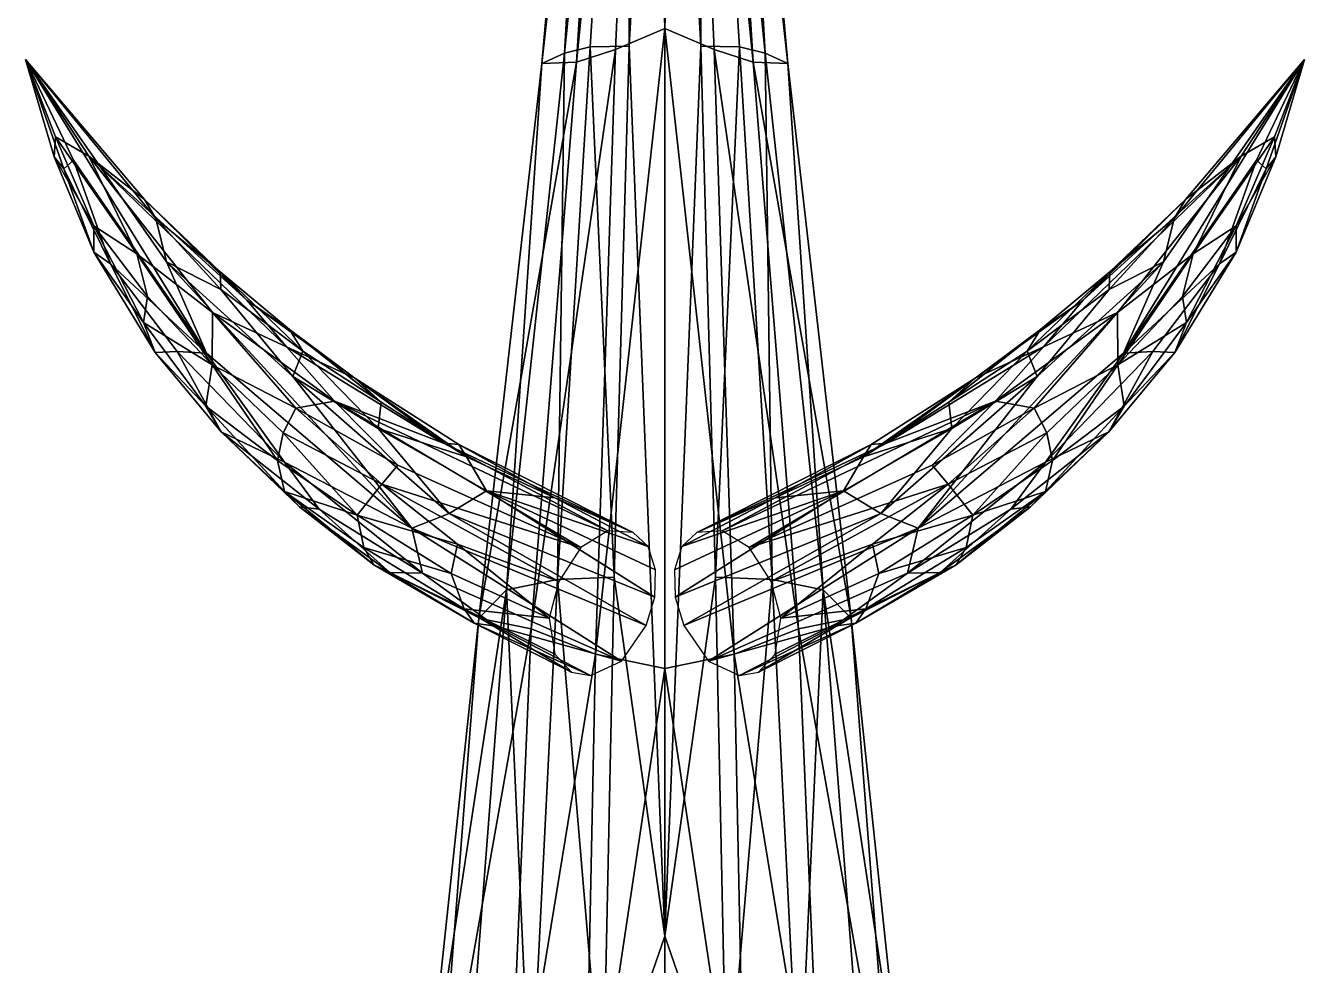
# Model space of a CAD drawing. Extents: x -1.1 to 1.1, y -3.78 to 5.59.
# Drawn here: x -0.483 to 0.484, y 4.3 to 5.011 of the extents above; entities that cross this region are included whole.
import ezdxf

# ---------------------------------------------------------------- set-up
doc = ezdxf.new("R2010")
doc.units = 0
doc.layers.add('STEGOSRS$LWO', color=1, linetype='CONTINUOUS')

msp = doc.modelspace()

# ---------------------------------------------------------------- linework, layer by layer
at = {"layer": 'STEGOSRS$LWO'}
for points in [[(-0.04497, 5.50726, 1.26422), (-0.09294, 4.98191, 1.33219), (-0.03447, 5.50655, 1.30039)], [(-0.04676, 5.50171, 1.24226), (-0.09294, 4.98191, 1.33219), (-0.04497, 5.50726, 1.26422)], [(-0.09294, 4.98191, 1.33219), (-0.06689, 4.98291, 1.3705), (-0.03447, 5.50655, 1.30039)], [(-0.04676, 5.50171, 1.24226), (-0.07593, 4.98983, 1.27915), (-0.09294, 4.98191, 1.33219)], [(-0.02467, 5.49167, 1.21449), (-0.07593, 4.98983, 1.27915), (-0.04676, 5.50171, 1.24226)], [(-0.03447, 5.50655, 1.30039), (-0.06689, 4.98291, 1.3705), (-0.01447, 5.50601, 1.33939)], [(-0.06689, 4.98291, 1.3705), (-0.03733, 4.99242, 1.40985), (-0.01447, 5.50601, 1.33939)], [(-0.03733, 4.99242, 1.40985), (0, 5.0083, 1.43926), (-0.01447, 5.50601, 1.33939)], [(-0.01447, 5.50601, 1.33939), (0, 5.0083, 1.43926), (0, 5.50918, 1.34219)], [(0, 5.0083, 1.43926), (0.01447, 5.50601, 1.33939), (0, 5.50918, 1.34219)], [(0, 5.0083, 1.43926), (0.03733, 4.99242, 1.40985), (0.01447, 5.50601, 1.33939)], [(0.06689, 4.98291, 1.3705), (0.03447, 5.50655, 1.30039), (0.01447, 5.50601, 1.33939)], [(0.03733, 4.99242, 1.40985), (0.06689, 4.98291, 1.3705), (0.01447, 5.50601, 1.33939)], [(0.07593, 4.98983, 1.27915), (0.02467, 5.49167, 1.21449), (0.04676, 5.50171, 1.24226)], [(0.09294, 4.98191, 1.33219), (0.04497, 5.50726, 1.26422), (0.03447, 5.50655, 1.30039)], [(0.06689, 4.98291, 1.3705), (0.09294, 4.98191, 1.33219), (0.03447, 5.50655, 1.30039)], [(0.09294, 4.98191, 1.33219), (0.04676, 5.50171, 1.24226), (0.04497, 5.50726, 1.26422)], [(0.07593, 4.98983, 1.27915), (0.04676, 5.50171, 1.24226), (0.09294, 4.98191, 1.33219)], [(-0.02467, 5.49167, 1.21449), (-0.05649, 4.99447, 1.25142), (-0.07593, 4.98983, 1.27915)], [(-0.05649, 4.99447, 1.25142), (-0.02467, 5.49167, 1.21449), (-0.02709, 4.99496, 1.23672)], [(0, 5.48537, 1.20938), (-0.02709, 4.99496, 1.23672), (-0.02467, 5.49167, 1.21449)], [(0.02709, 4.99496, 1.23672), (0, 5.48537, 1.20938), (0.02467, 5.49167, 1.21449)], [(0.05649, 4.99447, 1.25142), (0.02467, 5.49167, 1.21449), (0.07593, 4.98983, 1.27915)], [(0.02467, 5.49167, 1.21449), (0.05649, 4.99447, 1.25142), (0.02709, 4.99496, 1.23672)], [(0, 5.48537, 1.20938), (0, 4.32226, 1.28602), (-0.02709, 4.99496, 1.23672)], [(0, 4.32226, 1.28602), (0, 5.48537, 1.20938), (0.02709, 4.99496, 1.23672)], [(-0.03733, 4.99242, 1.40985), (-0.05235, 4.53536, 1.50306), (0, 5.0083, 1.43926)], [(-0.05235, 4.53536, 1.50306), (0, 4.52462, 1.54247), (0, 5.0083, 1.43926)], [(0.05235, 4.53536, 1.50306), (0.03733, 4.99242, 1.40985), (0, 5.0083, 1.43926)], [(0, 4.52462, 1.54247), (0.05235, 4.53536, 1.50306), (0, 5.0083, 1.43926)], [(-0.07593, 4.98983, 1.27915), (-0.11974, 4.58392, 1.32342), (-0.09294, 4.98191, 1.33219)], [(-0.11974, 4.58392, 1.32342), (-0.07593, 4.98983, 1.27915), (-0.08116, 4.59189, 1.28982)], [(-0.06689, 4.98291, 1.3705), (-0.10106, 4.5545, 1.44311), (-0.03733, 4.99242, 1.40985)], [(-0.10106, 4.5545, 1.44311), (-0.05235, 4.53536, 1.50306), (-0.03733, 4.99242, 1.40985)], [(-0.05649, 4.99447, 1.25142), (-0.08116, 4.59189, 1.28982), (-0.07593, 4.98983, 1.27915)], [(-0.08116, 4.59189, 1.28982), (-0.05649, 4.99447, 1.25142), (-0.03827, 4.59362, 1.26944)], [(-0.02709, 4.99496, 1.23672), (-0.03827, 4.59362, 1.26944), (-0.05649, 4.99447, 1.25142)], [(-0.03827, 4.59362, 1.26944), (-0.02709, 4.99496, 1.23672), (0, 4.32226, 1.28602)], [(0.02709, 4.99496, 1.23672), (0.03827, 4.59362, 1.26944), (0, 4.32226, 1.28602)], [(0.03827, 4.59362, 1.26944), (0.02709, 4.99496, 1.23672), (0.05649, 4.99447, 1.25142)], [(0.10106, 4.5545, 1.44311), (0.06689, 4.98291, 1.3705), (0.03733, 4.99242, 1.40985)], [(0.05235, 4.53536, 1.50306), (0.10106, 4.5545, 1.44311), (0.03733, 4.99242, 1.40985)], [(0.05649, 4.99447, 1.25142), (0.08116, 4.59189, 1.28982), (0.03827, 4.59362, 1.26944)], [(0.08116, 4.59189, 1.28982), (0.05649, 4.99447, 1.25142), (0.07593, 4.98983, 1.27915)], [(0.11974, 4.58392, 1.32342), (0.07593, 4.98983, 1.27915), (0.09294, 4.98191, 1.33219)], [(0.07593, 4.98983, 1.27915), (0.11974, 4.58392, 1.32342), (0.08116, 4.59189, 1.28982)], [(-0.43544, 4.91191, 1.91006), (-0.46068, 4.92658, 1.94723), (-0.4833, 4.9849, 2.04273)], [(-0.4833, 4.9849, 2.04273), (-0.39336, 4.87923, 1.86998), (-0.43544, 4.91191, 1.91006)], [(-0.39336, 4.87923, 1.86998), (-0.4833, 4.9849, 2.04273), (-0.38493, 4.86485, 1.87949)], [(-0.38493, 4.86485, 1.87949), (-0.4833, 4.9849, 2.04273), (-0.37669, 4.83194, 1.86794)], [(-0.4833, 4.9849, 2.04273), (-0.34663, 4.763, 1.80396), (-0.37669, 4.83194, 1.86794)], [(-0.34663, 4.763, 1.80396), (-0.4833, 4.9849, 2.04273), (-0.44698, 4.90897, 1.96887)], [(-0.45447, 4.90222, 1.95651), (-0.44698, 4.90897, 1.96887), (-0.4833, 4.9849, 2.04273)], [(-0.46162, 4.91127, 1.95188), (-0.45447, 4.90222, 1.95651), (-0.4833, 4.9849, 2.04273)], [(-0.46068, 4.92658, 1.94723), (-0.46162, 4.91127, 1.95188), (-0.4833, 4.9849, 2.04273)], [(-0.09294, 4.98191, 1.33219), (-0.14075, 4.56249, 1.38353), (-0.06689, 4.98291, 1.3705)], [(-0.14075, 4.56249, 1.38353), (-0.10106, 4.5545, 1.44311), (-0.06689, 4.98291, 1.3705)], [(-0.11974, 4.58392, 1.32342), (-0.14075, 4.56249, 1.38353), (-0.09294, 4.98191, 1.33219)], [(0.14075, 4.56249, 1.38353), (0.09294, 4.98191, 1.33219), (0.06689, 4.98291, 1.3705)], [(0.10106, 4.5545, 1.44311), (0.14075, 4.56249, 1.38353), (0.06689, 4.98291, 1.3705)], [(0.14075, 4.56249, 1.38353), (0.11974, 4.58392, 1.32342), (0.09294, 4.98191, 1.33219)], [(0.34686, 4.763, 1.80396), (0.48354, 4.9849, 2.04273), (0.37692, 4.83195, 1.86794)], [(0.48354, 4.9849, 2.04273), (0.34686, 4.763, 1.80396), (0.44721, 4.90897, 1.96887)], [(0.48354, 4.9849, 2.04273), (0.38516, 4.86485, 1.87949), (0.37692, 4.83195, 1.86794)], [(0.48354, 4.9849, 2.04273), (0.39359, 4.87923, 1.86998), (0.38516, 4.86485, 1.87949)], [(0.39359, 4.87923, 1.86998), (0.48354, 4.9849, 2.04273), (0.43567, 4.91191, 1.91007)], [(0.46091, 4.92658, 1.94723), (0.43567, 4.91191, 1.91007), (0.48354, 4.9849, 2.04273)], [(0.44721, 4.90897, 1.96887), (0.4547, 4.90222, 1.95651), (0.48354, 4.9849, 2.04273)], [(0.4547, 4.90222, 1.95651), (0.46185, 4.91127, 1.95188), (0.48354, 4.9849, 2.04273)], [(0.46185, 4.91127, 1.95188), (0.46091, 4.92658, 1.94723), (0.48354, 4.9849, 2.04273)], [(-0.43178, 4.85915, 1.85464), (-0.46162, 4.91127, 1.95188), (-0.46068, 4.92658, 1.94723)], [(-0.43178, 4.85915, 1.85464), (-0.46068, 4.92658, 1.94723), (-0.39911, 4.8381, 1.79473)], [(-0.39911, 4.8381, 1.79473), (-0.46068, 4.92658, 1.94723), (-0.43544, 4.91191, 1.91006)], [(0.46091, 4.92658, 1.94723), (0.43201, 4.85915, 1.85464), (0.39934, 4.8381, 1.79473)], [(0.46091, 4.92658, 1.94723), (0.39934, 4.8381, 1.79473), (0.43567, 4.91191, 1.91007)], [(0.46185, 4.91127, 1.95188), (0.43201, 4.85915, 1.85464), (0.46091, 4.92658, 1.94723)], [(-0.28593, 4.76774, 1.65493), (-0.34206, 4.79357, 1.70612), (-0.43544, 4.91191, 1.91006)], [(-0.31597, 4.80294, 1.72623), (-0.28593, 4.76774, 1.65493), (-0.43544, 4.91191, 1.91006)], [(-0.39336, 4.87923, 1.86998), (-0.31597, 4.80294, 1.72623), (-0.43544, 4.91191, 1.91006)], [(-0.43544, 4.91191, 1.91006), (-0.34206, 4.79357, 1.70612), (-0.39911, 4.8381, 1.79473)], [(0.34229, 4.79357, 1.70612), (0.28616, 4.76774, 1.65493), (0.43567, 4.91191, 1.91007)], [(0.28616, 4.76774, 1.65493), (0.31621, 4.80294, 1.72623), (0.43567, 4.91191, 1.91007)], [(0.31621, 4.80294, 1.72623), (0.39359, 4.87923, 1.86998), (0.43567, 4.91191, 1.91007)], [(0.34229, 4.79357, 1.70612), (0.43567, 4.91191, 1.91007), (0.39934, 4.8381, 1.79473)], [(-0.43165, 4.83935, 1.86149), (-0.45447, 4.90222, 1.95651), (-0.46162, 4.91127, 1.95188)], [(-0.46162, 4.91127, 1.95188), (-0.43178, 4.85915, 1.85464), (-0.43165, 4.83935, 1.86149)], [(-0.41909, 4.83057, 1.8805), (-0.44698, 4.90897, 1.96887), (-0.45447, 4.90222, 1.95651)], [(-0.45447, 4.90222, 1.95651), (-0.43165, 4.83935, 1.86149), (-0.41909, 4.83057, 1.8805)], [(-0.34663, 4.763, 1.80396), (-0.44698, 4.90897, 1.96887), (-0.41909, 4.83057, 1.8805)], [(0.44721, 4.90897, 1.96887), (0.34686, 4.763, 1.80396), (0.41933, 4.83057, 1.8805)], [(0.44721, 4.90897, 1.96887), (0.41933, 4.83057, 1.8805), (0.4547, 4.90222, 1.95651)], [(0.43188, 4.83935, 1.86149), (0.4547, 4.90222, 1.95651), (0.41933, 4.83057, 1.8805)], [(0.4547, 4.90222, 1.95651), (0.43188, 4.83935, 1.86149), (0.46185, 4.91127, 1.95188)], [(0.43201, 4.85915, 1.85464), (0.46185, 4.91127, 1.95188), (0.43188, 4.83935, 1.86149)], [(-0.31597, 4.80294, 1.72623), (-0.39336, 4.87923, 1.86998), (-0.33615, 4.82445, 1.79019)], [(-0.38493, 4.86485, 1.87949), (-0.33615, 4.82445, 1.79019), (-0.39336, 4.87923, 1.86998)], [(0.39359, 4.87923, 1.86998), (0.31621, 4.80294, 1.72623), (0.33638, 4.82445, 1.79019)], [(0.33638, 4.82445, 1.79019), (0.38516, 4.86485, 1.87949), (0.39359, 4.87923, 1.86998)], [(-0.33581, 4.81101, 1.81147), (-0.33615, 4.82445, 1.79019), (-0.38493, 4.86485, 1.87949)], [(-0.33581, 4.81101, 1.81147), (-0.38493, 4.86485, 1.87949), (-0.37669, 4.83194, 1.86794)], [(0.33638, 4.82445, 1.79019), (0.33604, 4.81101, 1.81147), (0.38516, 4.86485, 1.87949)], [(0.38516, 4.86485, 1.87949), (0.33604, 4.81101, 1.81147), (0.37692, 4.83195, 1.86794)], [(-0.39116, 4.80582, 1.76399), (-0.43178, 4.85915, 1.85464), (-0.39911, 4.8381, 1.79473)], [(-0.43178, 4.85915, 1.85464), (-0.39415, 4.78621, 1.76787), (-0.43165, 4.83935, 1.86149)], [(-0.39415, 4.78621, 1.76787), (-0.43178, 4.85915, 1.85464), (-0.39116, 4.80582, 1.76399)], [(0.43201, 4.85915, 1.85464), (0.39139, 4.80582, 1.76399), (0.39934, 4.8381, 1.79473)], [(0.43201, 4.85915, 1.85464), (0.39438, 4.78621, 1.76787), (0.39139, 4.80582, 1.76399)], [(0.39438, 4.78621, 1.76787), (0.43201, 4.85915, 1.85464), (0.43188, 4.83935, 1.86149)], [(-0.41909, 4.83057, 1.8805), (-0.43165, 4.83935, 1.86149), (-0.38534, 4.76357, 1.78271)], [(-0.39415, 4.78621, 1.76787), (-0.38534, 4.76357, 1.78271), (-0.43165, 4.83935, 1.86149)], [(-0.39116, 4.80582, 1.76399), (-0.39911, 4.8381, 1.79473), (-0.34218, 4.75416, 1.67519)], [(-0.39911, 4.8381, 1.79473), (-0.34206, 4.79357, 1.70612), (-0.34218, 4.75416, 1.67519)], [(0.34229, 4.79357, 1.70612), (0.39934, 4.8381, 1.79473), (0.34241, 4.75416, 1.67519)], [(0.39934, 4.8381, 1.79473), (0.39139, 4.80582, 1.76399), (0.34241, 4.75416, 1.67519)], [(0.43188, 4.83935, 1.86149), (0.41933, 4.83057, 1.8805), (0.38558, 4.76357, 1.78271)], [(0.38558, 4.76357, 1.78271), (0.39438, 4.78621, 1.76787), (0.43188, 4.83935, 1.86149)], [(-0.41909, 4.83057, 1.8805), (-0.36865, 4.76409, 1.80622), (-0.34663, 4.763, 1.80396)], [(-0.38534, 4.76357, 1.78271), (-0.36865, 4.76409, 1.80622), (-0.41909, 4.83057, 1.8805)], [(-0.28115, 4.74522, 1.74126), (-0.37669, 4.83194, 1.86794), (-0.19136, 4.63065, 1.61492)], [(-0.33581, 4.81101, 1.81147), (-0.37669, 4.83194, 1.86794), (-0.28115, 4.74522, 1.74126)], [(-0.19136, 4.63065, 1.61492), (-0.37669, 4.83194, 1.86794), (-0.34663, 4.763, 1.80396)], [(0.37692, 4.83195, 1.86794), (0.28138, 4.74522, 1.74126), (0.19159, 4.63065, 1.61492)], [(0.37692, 4.83195, 1.86794), (0.19159, 4.63065, 1.61492), (0.34686, 4.763, 1.80396)], [(0.37692, 4.83195, 1.86794), (0.33604, 4.81101, 1.81147), (0.28138, 4.74522, 1.74126)], [(0.36888, 4.76409, 1.80622), (0.41933, 4.83057, 1.8805), (0.34686, 4.763, 1.80396)], [(0.36888, 4.76409, 1.80622), (0.38558, 4.76357, 1.78271), (0.41933, 4.83057, 1.8805)], [(-0.31597, 4.80294, 1.72623), (-0.33615, 4.82445, 1.79019), (-0.28388, 4.78075, 1.71081)], [(-0.28388, 4.78075, 1.71081), (-0.33615, 4.82445, 1.79019), (-0.27366, 4.7644, 1.72215)], [(-0.33615, 4.82445, 1.79019), (-0.33581, 4.81101, 1.81147), (-0.27366, 4.7644, 1.72215)], [(0.33638, 4.82445, 1.79019), (0.28412, 4.78075, 1.71081), (0.27389, 4.7644, 1.72215)], [(0.33604, 4.81101, 1.81147), (0.33638, 4.82445, 1.79019), (0.27389, 4.7644, 1.72215)], [(0.33638, 4.82445, 1.79019), (0.31621, 4.80294, 1.72623), (0.28412, 4.78075, 1.71081)], [(-0.39415, 4.78621, 1.76787), (-0.39116, 4.80582, 1.76399), (-0.34218, 4.75416, 1.67519)], [(-0.33581, 4.81101, 1.81147), (-0.28115, 4.74522, 1.74126), (-0.27366, 4.7644, 1.72215)], [(0.28138, 4.74522, 1.74126), (0.33604, 4.81101, 1.81147), (0.27389, 4.7644, 1.72215)], [(0.39139, 4.80582, 1.76399), (0.39438, 4.78621, 1.76787), (0.34241, 4.75416, 1.67519)], [(-0.2345, 4.74413, 1.62977), (-0.28593, 4.76774, 1.65493), (-0.31597, 4.80294, 1.72623)], [(-0.28388, 4.78075, 1.71081), (-0.2345, 4.74413, 1.62977), (-0.31597, 4.80294, 1.72623)], [(0.28616, 4.76774, 1.65493), (0.23473, 4.74413, 1.62977), (0.31621, 4.80294, 1.72623)], [(0.23473, 4.74413, 1.62977), (0.28412, 4.78075, 1.71081), (0.31621, 4.80294, 1.72623)], [(-0.39415, 4.78621, 1.76787), (-0.34708, 4.7229, 1.68506), (-0.38534, 4.76357, 1.78271)], [(-0.34708, 4.7229, 1.68506), (-0.39415, 4.78621, 1.76787), (-0.34218, 4.75416, 1.67519)], [(-0.34218, 4.75416, 1.67519), (-0.34206, 4.79357, 1.70612), (-0.27893, 4.72124, 1.59448)], [(-0.24968, 4.72654, 1.5829), (-0.27893, 4.72124, 1.59448), (-0.34206, 4.79357, 1.70612)], [(-0.24968, 4.72654, 1.5829), (-0.34206, 4.79357, 1.70612), (-0.28593, 4.76774, 1.65493)], [(0.27916, 4.72124, 1.59448), (0.24991, 4.72654, 1.5829), (0.34229, 4.79357, 1.70612)], [(0.34229, 4.79357, 1.70612), (0.24991, 4.72654, 1.5829), (0.28616, 4.76774, 1.65493)], [(0.34229, 4.79357, 1.70612), (0.34241, 4.75416, 1.67519), (0.27916, 4.72124, 1.59448)], [(0.39438, 4.78621, 1.76787), (0.34731, 4.7229, 1.68506), (0.34241, 4.75416, 1.67519)], [(0.34731, 4.7229, 1.68506), (0.39438, 4.78621, 1.76787), (0.38558, 4.76357, 1.78271)], [(-0.21448, 4.72587, 1.64157), (-0.2345, 4.74413, 1.62977), (-0.28388, 4.78075, 1.71081)], [(-0.27366, 4.7644, 1.72215), (-0.21448, 4.72587, 1.64157), (-0.28388, 4.78075, 1.71081)], [(0.23473, 4.74413, 1.62977), (0.21471, 4.72587, 1.64157), (0.28412, 4.78075, 1.71081)], [(0.21471, 4.72587, 1.64157), (0.27389, 4.7644, 1.72215), (0.28412, 4.78075, 1.71081)], [(-0.28593, 4.76774, 1.65493), (-0.2345, 4.74413, 1.62977), (-0.16741, 4.69493, 1.5256)], [(-0.24968, 4.72654, 1.5829), (-0.28593, 4.76774, 1.65493), (-0.16741, 4.69493, 1.5256)], [(0.23473, 4.74413, 1.62977), (0.28616, 4.76774, 1.65493), (0.16765, 4.69493, 1.5256)], [(0.28616, 4.76774, 1.65493), (0.24991, 4.72654, 1.5829), (0.16765, 4.69493, 1.5256)], [(-0.36865, 4.76409, 1.80622), (-0.38534, 4.76357, 1.78271), (-0.3355, 4.70342, 1.71116)], [(-0.34708, 4.7229, 1.68506), (-0.3355, 4.70342, 1.71116), (-0.38534, 4.76357, 1.78271)], [(-0.34663, 4.763, 1.80396), (-0.36865, 4.76409, 1.80622), (-0.28743, 4.68061, 1.70065)], [(-0.3355, 4.70342, 1.71116), (-0.28743, 4.68061, 1.70065), (-0.36865, 4.76409, 1.80622)], [(-0.28743, 4.68061, 1.70065), (-0.19136, 4.63065, 1.61492), (-0.34663, 4.763, 1.80396)], [(-0.27366, 4.7644, 1.72215), (-0.28115, 4.74522, 1.74126), (-0.21672, 4.70606, 1.66236)], [(-0.21672, 4.70606, 1.66236), (-0.21448, 4.72587, 1.64157), (-0.27366, 4.7644, 1.72215)], [(0.19159, 4.63065, 1.61492), (0.28767, 4.68061, 1.70065), (0.34686, 4.763, 1.80396)], [(0.21471, 4.72587, 1.64157), (0.21695, 4.70606, 1.66236), (0.27389, 4.7644, 1.72215)], [(0.28138, 4.74522, 1.74126), (0.27389, 4.7644, 1.72215), (0.21695, 4.70606, 1.66236)], [(0.36888, 4.76409, 1.80622), (0.34686, 4.763, 1.80396), (0.28767, 4.68061, 1.70065)], [(0.28767, 4.68061, 1.70065), (0.33573, 4.70342, 1.71116), (0.36888, 4.76409, 1.80622)], [(0.38558, 4.76357, 1.78271), (0.36888, 4.76409, 1.80622), (0.33573, 4.70342, 1.71116)], [(0.33573, 4.70342, 1.71116), (0.34731, 4.7229, 1.68506), (0.38558, 4.76357, 1.78271)], [(-0.2928, 4.68184, 1.5996), (-0.34708, 4.7229, 1.68506), (-0.34218, 4.75416, 1.67519)], [(-0.27893, 4.72124, 1.59448), (-0.28865, 4.70269, 1.59413), (-0.34218, 4.75416, 1.67519)], [(-0.28865, 4.70269, 1.59413), (-0.2928, 4.68184, 1.5996), (-0.34218, 4.75416, 1.67519)], [(0.28889, 4.70269, 1.59413), (0.27916, 4.72124, 1.59448), (0.34241, 4.75416, 1.67519)], [(0.29303, 4.68184, 1.5996), (0.28889, 4.70269, 1.59413), (0.34241, 4.75416, 1.67519)], [(0.34731, 4.7229, 1.68506), (0.29303, 4.68184, 1.5996), (0.34241, 4.75416, 1.67519)], [(-0.16318, 4.64169, 1.60062), (-0.21672, 4.70606, 1.66236), (-0.28115, 4.74522, 1.74126)], [(-0.19136, 4.63065, 1.61492), (-0.16318, 4.64169, 1.60062), (-0.28115, 4.74522, 1.74126)], [(-0.16741, 4.69493, 1.5256), (-0.2345, 4.74413, 1.62977), (-0.15569, 4.69378, 1.54309)], [(-0.15569, 4.69378, 1.54309), (-0.2345, 4.74413, 1.62977), (-0.14991, 4.68461, 1.56933)], [(-0.21448, 4.72587, 1.64157), (-0.14991, 4.68461, 1.56933), (-0.2345, 4.74413, 1.62977)], [(0.23473, 4.74413, 1.62977), (0.15592, 4.69378, 1.54309), (0.15014, 4.68461, 1.56933)], [(0.15014, 4.68461, 1.56933), (0.21471, 4.72587, 1.64157), (0.23473, 4.74413, 1.62977)], [(0.23473, 4.74413, 1.62977), (0.16765, 4.69493, 1.5256), (0.15592, 4.69378, 1.54309)], [(0.21695, 4.70606, 1.66236), (0.16341, 4.64169, 1.60062), (0.28138, 4.74522, 1.74126)], [(0.16341, 4.64169, 1.60062), (0.19159, 4.63065, 1.61492), (0.28138, 4.74522, 1.74126)], [(-0.28745, 4.65826, 1.61067), (-0.3355, 4.70342, 1.71116), (-0.34708, 4.7229, 1.68506)], [(-0.28745, 4.65826, 1.61067), (-0.34708, 4.7229, 1.68506), (-0.2928, 4.68184, 1.5996)], [(-0.28865, 4.70269, 1.59413), (-0.27893, 4.72124, 1.59448), (-0.21408, 4.66403, 1.50616)], [(-0.27893, 4.72124, 1.59448), (-0.24968, 4.72654, 1.5829), (-0.20197, 4.67833, 1.50751)], [(-0.27893, 4.72124, 1.59448), (-0.20197, 4.67833, 1.50751), (-0.21408, 4.66403, 1.50616)], [(-0.20197, 4.67833, 1.50751), (-0.24968, 4.72654, 1.5829), (-0.06359, 4.61594, 1.37859)], [(-0.04309, 4.62865, 1.39443), (-0.06359, 4.61594, 1.37859), (-0.24968, 4.72654, 1.5829)], [(-0.24968, 4.72654, 1.5829), (-0.16741, 4.69493, 1.5256), (-0.04309, 4.62865, 1.39443)], [(-0.21448, 4.72587, 1.64157), (-0.21672, 4.70606, 1.66236), (-0.14991, 4.68461, 1.56933)], [(0.06382, 4.61594, 1.37859), (0.04333, 4.62865, 1.39443), (0.24991, 4.72654, 1.5829)], [(0.16765, 4.69493, 1.5256), (0.24991, 4.72654, 1.5829), (0.04333, 4.62865, 1.39443)], [(0.24991, 4.72654, 1.5829), (0.2022, 4.67833, 1.50751), (0.06382, 4.61594, 1.37859)], [(0.21695, 4.70606, 1.66236), (0.21471, 4.72587, 1.64157), (0.15014, 4.68461, 1.56933)], [(0.24991, 4.72654, 1.5829), (0.27916, 4.72124, 1.59448), (0.2022, 4.67833, 1.50751)], [(0.2022, 4.67833, 1.50751), (0.27916, 4.72124, 1.59448), (0.21431, 4.66403, 1.50616)], [(0.27916, 4.72124, 1.59448), (0.28889, 4.70269, 1.59413), (0.21431, 4.66403, 1.50616)], [(0.33573, 4.70342, 1.71116), (0.28768, 4.65826, 1.61067), (0.34731, 4.7229, 1.68506)], [(0.34731, 4.7229, 1.68506), (0.28768, 4.65826, 1.61067), (0.29303, 4.68184, 1.5996)], [(-0.3355, 4.70342, 1.71116), (-0.26142, 4.64495, 1.64524), (-0.28743, 4.68061, 1.70065)], [(-0.27624, 4.64681, 1.63066), (-0.26142, 4.64495, 1.64524), (-0.3355, 4.70342, 1.71116)], [(-0.28745, 4.65826, 1.61067), (-0.27624, 4.64681, 1.63066), (-0.3355, 4.70342, 1.71116)], [(-0.2928, 4.68184, 1.5996), (-0.28865, 4.70269, 1.59413), (-0.23256, 4.64053, 1.52176)], [(-0.23256, 4.64053, 1.52176), (-0.28865, 4.70269, 1.59413), (-0.21408, 4.66403, 1.50616)], [(-0.13487, 4.65876, 1.56991), (-0.14991, 4.68461, 1.56933), (-0.21672, 4.70606, 1.66236)], [(-0.16318, 4.64169, 1.60062), (-0.13487, 4.65876, 1.56991), (-0.21672, 4.70606, 1.66236)], [(0.15014, 4.68461, 1.56933), (0.1351, 4.65877, 1.56991), (0.21695, 4.70606, 1.66236)], [(0.1351, 4.65877, 1.56991), (0.16341, 4.64169, 1.60062), (0.21695, 4.70606, 1.66236)], [(0.28889, 4.70269, 1.59413), (0.2328, 4.64053, 1.52176), (0.21431, 4.66403, 1.50616)], [(0.28889, 4.70269, 1.59413), (0.29303, 4.68184, 1.5996), (0.2328, 4.64053, 1.52176)], [(0.26165, 4.64495, 1.64524), (0.33573, 4.70342, 1.71116), (0.28767, 4.68061, 1.70065)], [(0.26165, 4.64495, 1.64524), (0.27647, 4.64681, 1.63066), (0.33573, 4.70342, 1.71116)], [(0.27647, 4.64681, 1.63066), (0.28768, 4.65826, 1.61067), (0.33573, 4.70342, 1.71116)], [(-0.04309, 4.62865, 1.39443), (-0.16741, 4.69493, 1.5256), (-0.02407, 4.6274, 1.41458)], [(-0.15569, 4.69378, 1.54309), (-0.02407, 4.6274, 1.41458), (-0.16741, 4.69493, 1.5256)], [(-0.15569, 4.69378, 1.54309), (-0.08309, 4.65349, 1.49303), (-0.02407, 4.6274, 1.41458)], [(-0.14991, 4.68461, 1.56933), (-0.08309, 4.65349, 1.49303), (-0.15569, 4.69378, 1.54309)], [(0.16765, 4.69493, 1.5256), (0.04333, 4.62865, 1.39443), (0.0243, 4.6274, 1.41458)], [(0.0243, 4.6274, 1.41458), (0.15592, 4.69378, 1.54309), (0.16765, 4.69493, 1.5256)], [(0.08332, 4.65349, 1.49303), (0.15592, 4.69378, 1.54309), (0.0243, 4.6274, 1.41458)], [(0.08332, 4.65349, 1.49303), (0.15014, 4.68461, 1.56933), (0.15592, 4.69378, 1.54309)], [(-0.28745, 4.65826, 1.61067), (-0.2928, 4.68184, 1.5996), (-0.23256, 4.64053, 1.52176)], [(-0.28743, 4.68061, 1.70065), (-0.18312, 4.59674, 1.57447), (-0.19136, 4.63065, 1.61492)], [(-0.26142, 4.64495, 1.64524), (-0.18312, 4.59674, 1.57447), (-0.28743, 4.68061, 1.70065)], [(-0.13487, 4.65876, 1.56991), (-0.08309, 4.65349, 1.49303), (-0.14991, 4.68461, 1.56933)], [(0.08332, 4.65349, 1.49303), (0.1351, 4.65877, 1.56991), (0.15014, 4.68461, 1.56933)], [(0.18335, 4.59674, 1.57447), (0.28767, 4.68061, 1.70065), (0.19159, 4.63065, 1.61492)], [(0.18335, 4.59674, 1.57447), (0.26165, 4.64495, 1.64524), (0.28767, 4.68061, 1.70065)], [(0.29303, 4.68184, 1.5996), (0.28768, 4.65826, 1.61067), (0.2328, 4.64053, 1.52176)], [(-0.20197, 4.67833, 1.50751), (-0.06359, 4.61594, 1.37859), (-0.21408, 4.66403, 1.50616)], [(0.06382, 4.61594, 1.37859), (0.2022, 4.67833, 1.50751), (0.21431, 4.66403, 1.50616)], [(-0.23256, 4.64053, 1.52176), (-0.21408, 4.66403, 1.50616), (-0.1568, 4.61842, 1.4433)], [(-0.1568, 4.61842, 1.4433), (-0.21408, 4.66403, 1.50616), (-0.08011, 4.59035, 1.37235)], [(-0.08011, 4.59035, 1.37235), (-0.21408, 4.66403, 1.50616), (-0.06359, 4.61594, 1.37859)], [(0.21431, 4.66403, 1.50616), (0.08035, 4.59035, 1.37235), (0.06382, 4.61594, 1.37859)], [(0.21431, 4.66403, 1.50616), (0.15704, 4.61842, 1.4433), (0.08035, 4.59035, 1.37235)], [(0.21431, 4.66403, 1.50616), (0.2328, 4.64053, 1.52176), (0.15704, 4.61842, 1.4433)], [(-0.22769, 4.61599, 1.53183), (-0.2201, 4.60303, 1.54695), (-0.28745, 4.65826, 1.61067)], [(-0.27624, 4.64681, 1.63066), (-0.28745, 4.65826, 1.61067), (-0.2201, 4.60303, 1.54695)], [(-0.22769, 4.61599, 1.53183), (-0.28745, 4.65826, 1.61067), (-0.23256, 4.64053, 1.52176)], [(-0.13487, 4.65876, 1.56991), (-0.16318, 4.64169, 1.60062), (-0.00759, 4.57844, 1.4523)], [(-0.08309, 4.65349, 1.49303), (-0.13487, 4.65876, 1.56991), (-0.01267, 4.61685, 1.4308)], [(-0.13487, 4.65876, 1.56991), (-0.00698, 4.59922, 1.44414), (-0.01267, 4.61685, 1.4308)], [(-0.13487, 4.65876, 1.56991), (-0.00759, 4.57844, 1.4523), (-0.00698, 4.59922, 1.44414)], [(-0.02407, 4.6274, 1.41458), (-0.08309, 4.65349, 1.49303), (-0.01267, 4.61685, 1.4308)], [(0.00721, 4.59922, 1.44414), (0.1351, 4.65877, 1.56991), (0.0129, 4.61685, 1.4308)], [(0.00782, 4.57844, 1.4523), (0.1351, 4.65877, 1.56991), (0.00721, 4.59922, 1.44414)], [(0.16341, 4.64169, 1.60062), (0.1351, 4.65877, 1.56991), (0.00782, 4.57844, 1.4523)], [(0.1351, 4.65877, 1.56991), (0.08332, 4.65349, 1.49303), (0.0129, 4.61685, 1.4308)], [(0.08332, 4.65349, 1.49303), (0.0243, 4.6274, 1.41458), (0.0129, 4.61685, 1.4308)], [(0.22033, 4.60303, 1.54695), (0.22792, 4.61599, 1.53183), (0.28768, 4.65826, 1.61067)], [(0.28768, 4.65826, 1.61067), (0.27647, 4.64681, 1.63066), (0.22033, 4.60303, 1.54695)], [(0.28768, 4.65826, 1.61067), (0.22792, 4.61599, 1.53183), (0.2328, 4.64053, 1.52176)], [(-0.2201, 4.60303, 1.54695), (-0.20802, 4.59713, 1.56206), (-0.27624, 4.64681, 1.63066)], [(-0.26142, 4.64495, 1.64524), (-0.27624, 4.64681, 1.63066), (-0.20802, 4.59713, 1.56206)], [(-0.20802, 4.59713, 1.56206), (-0.18312, 4.59674, 1.57447), (-0.26142, 4.64495, 1.64524)], [(-0.16318, 4.64169, 1.60062), (-0.19136, 4.63065, 1.61492), (-0.01416, 4.55703, 1.45456)], [(-0.16318, 4.64169, 1.60062), (-0.01416, 4.55703, 1.45456), (-0.00759, 4.57844, 1.4523)], [(0.01439, 4.55703, 1.45456), (0.16341, 4.64169, 1.60062), (0.00782, 4.57844, 1.4523)], [(0.19159, 4.63065, 1.61492), (0.16341, 4.64169, 1.60062), (0.01439, 4.55703, 1.45456)], [(0.18335, 4.59674, 1.57447), (0.20825, 4.59713, 1.56206), (0.26165, 4.64495, 1.64524)], [(0.20825, 4.59713, 1.56206), (0.22033, 4.60303, 1.54695), (0.27647, 4.64681, 1.63066)], [(0.27647, 4.64681, 1.63066), (0.26165, 4.64495, 1.64524), (0.20825, 4.59713, 1.56206)], [(-0.23256, 4.64053, 1.52176), (-0.16162, 4.59642, 1.44978), (-0.22769, 4.61599, 1.53183)], [(-0.1568, 4.61842, 1.4433), (-0.16162, 4.59642, 1.44978), (-0.23256, 4.64053, 1.52176)], [(0.16185, 4.59642, 1.44978), (0.15704, 4.61842, 1.4433), (0.2328, 4.64053, 1.52176)], [(0.16185, 4.59642, 1.44978), (0.2328, 4.64053, 1.52176), (0.22792, 4.61599, 1.53183)], [(-0.19136, 4.63065, 1.61492), (-0.03276, 4.53001, 1.44675), (-0.01416, 4.55703, 1.45456)], [(-0.18312, 4.59674, 1.57447), (-0.03276, 4.53001, 1.44675), (-0.19136, 4.63065, 1.61492)], [(0.033, 4.53001, 1.44675), (0.19159, 4.63065, 1.61492), (0.01439, 4.55703, 1.45456)], [(0.033, 4.53001, 1.44675), (0.18335, 4.59674, 1.57447), (0.19159, 4.63065, 1.61492)], [(-0.15178, 4.56958, 1.45834), (-0.2201, 4.60303, 1.54695), (-0.22769, 4.61599, 1.53183)], [(-0.15178, 4.56958, 1.45834), (-0.22769, 4.61599, 1.53183), (-0.16162, 4.59642, 1.44978)], [(-0.16162, 4.59642, 1.44978), (-0.1568, 4.61842, 1.4433), (-0.08735, 4.56251, 1.37664)], [(-0.08735, 4.56251, 1.37664), (-0.1568, 4.61842, 1.4433), (-0.08011, 4.59035, 1.37235)], [(0.15704, 4.61842, 1.4433), (0.08758, 4.56251, 1.37664), (0.08035, 4.59035, 1.37235)], [(0.15704, 4.61842, 1.4433), (0.16185, 4.59642, 1.44978), (0.08758, 4.56251, 1.37664)], [(0.22033, 4.60303, 1.54695), (0.15202, 4.56958, 1.45834), (0.22792, 4.61599, 1.53183)], [(0.22792, 4.61599, 1.53183), (0.15202, 4.56958, 1.45834), (0.16185, 4.59642, 1.44978)], [(-0.14414, 4.55888, 1.48352), (-0.20802, 4.59713, 1.56206), (-0.2201, 4.60303, 1.54695)], [(-0.15178, 4.56958, 1.45834), (-0.14414, 4.55888, 1.48352), (-0.2201, 4.60303, 1.54695)], [(0.20825, 4.59713, 1.56206), (0.14437, 4.55888, 1.48352), (0.22033, 4.60303, 1.54695)], [(0.14437, 4.55888, 1.48352), (0.15202, 4.56958, 1.45834), (0.22033, 4.60303, 1.54695)], [(-0.20802, 4.59713, 1.56206), (-0.12801, 4.55645, 1.49895), (-0.18312, 4.59674, 1.57447)], [(-0.14414, 4.55888, 1.48352), (-0.12801, 4.55645, 1.49895), (-0.20802, 4.59713, 1.56206)], [(-0.18312, 4.59674, 1.57447), (-0.12801, 4.55645, 1.49895), (-0.03276, 4.53001, 1.44675)], [(-0.15178, 4.56958, 1.45834), (-0.16162, 4.59642, 1.44978), (-0.08735, 4.56251, 1.37664)], [(-0.03827, 4.59362, 1.26944), (-0.04686, 4.18664, 1.31254), (-0.08116, 4.59189, 1.28982)], [(-0.04686, 4.18664, 1.31254), (-0.03827, 4.59362, 1.26944), (0, 4.32226, 1.28602)], [(0.03827, 4.59362, 1.26944), (0.04686, 4.18664, 1.31254), (0, 4.32226, 1.28602)], [(0.12824, 4.55645, 1.49895), (0.18335, 4.59674, 1.57447), (0.033, 4.53001, 1.44675)], [(0.04686, 4.18664, 1.31254), (0.03827, 4.59362, 1.26944), (0.08116, 4.59189, 1.28982)], [(0.16185, 4.59642, 1.44978), (0.15202, 4.56958, 1.45834), (0.08758, 4.56251, 1.37664)], [(0.12824, 4.55645, 1.49895), (0.20825, 4.59713, 1.56206), (0.18335, 4.59674, 1.57447)], [(0.12824, 4.55645, 1.49895), (0.14437, 4.55888, 1.48352), (0.20825, 4.59713, 1.56206)], [(-0.18196, 4.17509, 1.41131), (-0.11974, 4.58392, 1.32342), (-0.15083, 4.18191, 1.37317)], [(-0.11974, 4.58392, 1.32342), (-0.18196, 4.17509, 1.41131), (-0.14075, 4.56249, 1.38353)], [(-0.15083, 4.18191, 1.37317), (-0.11974, 4.58392, 1.32342), (-0.10151, 4.18528, 1.33808)], [(-0.08116, 4.59189, 1.28982), (-0.10151, 4.18528, 1.33808), (-0.11974, 4.58392, 1.32342)], [(-0.08116, 4.59189, 1.28982), (-0.04686, 4.18664, 1.31254), (-0.10151, 4.18528, 1.33808)], [(0.04686, 4.18664, 1.31254), (0.08116, 4.59189, 1.28982), (0.10151, 4.18528, 1.33808)], [(0.10151, 4.18528, 1.33808), (0.08116, 4.59189, 1.28982), (0.11974, 4.58392, 1.32342)], [(0.11974, 4.58392, 1.32342), (0.15083, 4.18191, 1.37317), (0.10151, 4.18528, 1.33808)], [(0.11974, 4.58392, 1.32342), (0.18196, 4.17509, 1.41131), (0.15083, 4.18191, 1.37317)], [(0.18196, 4.17509, 1.41131), (0.11974, 4.58392, 1.32342), (0.14075, 4.56249, 1.38353)], [(-0.14414, 4.55888, 1.48352), (-0.15178, 4.56958, 1.45834), (-0.07067, 4.52185, 1.41107)], [(-0.15178, 4.56958, 1.45834), (-0.08306, 4.53533, 1.39257), (-0.07067, 4.52185, 1.41107)], [(-0.08306, 4.53533, 1.39257), (-0.15178, 4.56958, 1.45834), (-0.08735, 4.56251, 1.37664)], [(0.15202, 4.56958, 1.45834), (0.14437, 4.55888, 1.48352), (0.0709, 4.52185, 1.41107)], [(0.08329, 4.53533, 1.39257), (0.15202, 4.56958, 1.45834), (0.0709, 4.52185, 1.41107)], [(0.15202, 4.56958, 1.45834), (0.08329, 4.53533, 1.39257), (0.08758, 4.56251, 1.37664)], [(-0.18196, 4.17509, 1.41131), (-0.17286, 4.14921, 1.47332), (-0.14075, 4.56249, 1.38353)], [(-0.14075, 4.56249, 1.38353), (-0.17286, 4.14921, 1.47332), (-0.10106, 4.5545, 1.44311)], [(-0.17286, 4.14921, 1.47332), (-0.11944, 4.12513, 1.54203), (-0.10106, 4.5545, 1.44311)], [(-0.12801, 4.55645, 1.49895), (-0.14414, 4.55888, 1.48352), (-0.0563, 4.51915, 1.42706)], [(-0.14414, 4.55888, 1.48352), (-0.07067, 4.52185, 1.41107), (-0.0563, 4.51915, 1.42706)], [(-0.12801, 4.55645, 1.49895), (-0.0563, 4.51915, 1.42706), (-0.03276, 4.53001, 1.44675)], [(-0.10106, 4.5545, 1.44311), (-0.11944, 4.12513, 1.54203), (-0.05235, 4.53536, 1.50306)], [(0.05653, 4.51915, 1.42706), (0.12824, 4.55645, 1.49895), (0.033, 4.53001, 1.44675)], [(0.11944, 4.12513, 1.54203), (0.10106, 4.5545, 1.44311), (0.05235, 4.53536, 1.50306)], [(0.14437, 4.55888, 1.48352), (0.12824, 4.55645, 1.49895), (0.05653, 4.51915, 1.42706)], [(0.0709, 4.52185, 1.41107), (0.14437, 4.55888, 1.48352), (0.05653, 4.51915, 1.42706)], [(0.17286, 4.14921, 1.47332), (0.14075, 4.56249, 1.38353), (0.10106, 4.5545, 1.44311)], [(0.11944, 4.12513, 1.54203), (0.17286, 4.14921, 1.47332), (0.10106, 4.5545, 1.44311)], [(0.17286, 4.14921, 1.47332), (0.18196, 4.17509, 1.41131), (0.14075, 4.56249, 1.38353)], [(-0.11944, 4.12513, 1.54203), (-0.06095, 4.11749, 1.62003), (-0.05235, 4.53536, 1.50306)], [(-0.05235, 4.53536, 1.50306), (-0.06095, 4.11749, 1.62003), (0, 4.52462, 1.54247)], [(0.06095, 4.11749, 1.62003), (0.05235, 4.53536, 1.50306), (0, 4.52462, 1.54247)], [(0.06095, 4.11749, 1.62003), (0.11944, 4.12513, 1.54203), (0.05235, 4.53536, 1.50306)], [(-0.06095, 4.11749, 1.62003), (0, 4.10661, 1.66601), (0, 4.52462, 1.54247)], [(0, 4.10661, 1.66601), (0.06095, 4.11749, 1.62003), (0, 4.52462, 1.54247)], [(0, 4.32226, 1.28602), (0, 3.85784, 1.35132), (-0.04686, 4.18664, 1.31254)], [(0, 3.85784, 1.35132), (0, 4.32226, 1.28602), (0.04686, 4.18664, 1.31254)]]:
    msp.add_3dface(points, dxfattribs=at)

doc.saveas('drawing.dxf')
